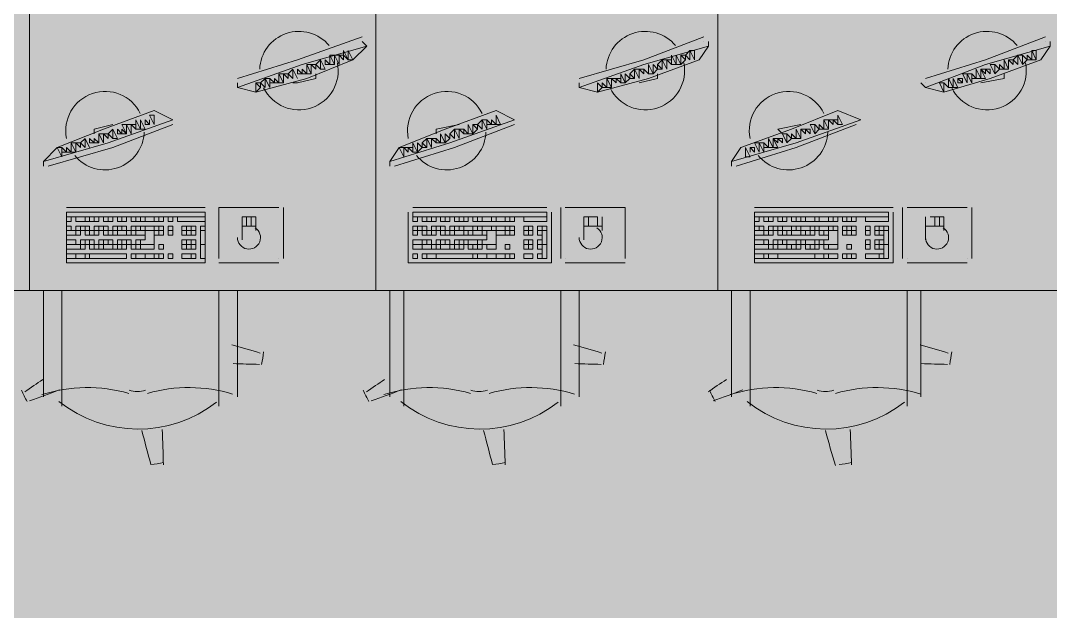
# Model space of a CAD drawing. Header units: millimetres. Extents: x -59 to 47, y 152 to 919.
# Drawn here: x 23.151 to 26.496, y 467.009 to 468.929 of the extents above; entities that cross this region are included whole.
import ezdxf

# ---------------------------------------------------------------- set-up
doc = ezdxf.new("R2010")
doc.units = ezdxf.units.MM
doc.layers.add('PDF_014405$FT-FIXFIT', color=7, linetype='Continuous')
doc.layers.add('PDF_014405$HL-TMP', color=7, linetype='Continuous', true_color=0xe6db59)

msp = doc.modelspace()

# ---------------------------------------------------------------- linework, layer by layer
at = {"layer": 'PDF_014405$FT-FIXFIT', "lineweight": 0}
for points in [[(22.0706, 469.2658), (23.1805, 469.2658), (23.1805, 468.0509), (22.0706, 468.0509)], [(23.1805, 469.2658), (24.3054, 469.2658), (24.3054, 468.0509), (23.1805, 468.0509)], [(24.3054, 469.2658), (25.4153, 469.2658), (25.4153, 468.0509), (24.3054, 468.0509)], [(25.4153, 469.2658), (26.5252, 469.2658), (26.5252, 468.0509), (25.4153, 468.0509)], [(24.2004, 468.8309), (24.2004, 468.8159), (24.2154, 468.8009)], [(24.2154, 468.8309), (24.2154, 468.8009), (24.2304, 468.8009)], [(25.3253, 468.8309), (25.3103, 468.8159), (25.3253, 468.8009)], [(25.3403, 468.8309), (25.3253, 468.8309), (25.3403, 468.8009)], [(26.4352, 468.8309), (26.4352, 468.8159), (26.4352, 468.8009), (26.4502, 468.8009)], [(26.4502, 468.8309), (26.4352, 468.8309), (26.4502, 468.8009)], [(24.1254, 468.8009), (24.1104, 468.7859), (24.1254, 468.7709)], [(24.1254, 468.8009), (24.1254, 468.7709), (24.1404, 468.7709)], [(24.1404, 468.8009), (24.1404, 468.7859), (24.1554, 468.7859)], [(24.1554, 468.8159), (24.1554, 468.8009), (24.1554, 468.7859), (24.1704, 468.7859)], [(24.1704, 468.8159), (24.1554, 468.8159), (24.1704, 468.7859)], [(24.1854, 468.8159), (24.1704, 468.8159), (24.1854, 468.7859), (24.1854, 468.8009)], [(24.2004, 468.8159), (24.1854, 468.8159), (24.2004, 468.8009)], [(25.2353, 468.8009), (25.2203, 468.7859), (25.2353, 468.7709)], [(25.2503, 468.8009), (25.2353, 468.8009), (25.2503, 468.7709)], [(25.2653, 468.8009), (25.2503, 468.8009), (25.2653, 468.7859)], [(25.2653, 468.8159), (25.2653, 468.8009), (25.2653, 468.7859), (25.2803, 468.7859)], [(25.2803, 468.8159), (25.2803, 468.7859), (25.2953, 468.7859)], [(25.2953, 468.8159), (25.2953, 468.7859), (25.3103, 468.8009)], [(25.3103, 468.8159), (25.2953, 468.8159), (25.3103, 468.8009)], [(26.3452, 468.8009), (26.3452, 468.7859), (26.3452, 468.7709), (26.3602, 468.7709)], [(26.3752, 468.8009), (26.3602, 468.8009), (26.3752, 468.7859)], [(26.3902, 468.8159), (26.3752, 468.8009), (26.3902, 468.7859)], [(26.4052, 468.8159), (26.3902, 468.8159), (26.4052, 468.7859)], [(26.4052, 468.8159), (26.4052, 468.7859), (26.4202, 468.8009)], [(26.4202, 468.8159), (26.4202, 468.8009), (26.4352, 468.8009)], [(24.0354, 468.7709), (24.0204, 468.7559), (24.0354, 468.7409)], [(24.0504, 468.7709), (24.0504, 468.7559), (24.0654, 468.7559)], [(24.0654, 468.7709), (24.0654, 468.7559), (24.0804, 468.7559)], [(24.0804, 468.7859), (24.0804, 468.7559), (24.0954, 468.7559)], [(24.0954, 468.7859), (24.0804, 468.7859), (24.0954, 468.7559), (24.0954, 468.7709)], [(24.1104, 468.7859), (24.0954, 468.7859), (24.1104, 468.7709)], [(25.1453, 468.7709), (25.1303, 468.7559), (25.1453, 468.7409)], [(25.1603, 468.7709), (25.1453, 468.7709), (25.1603, 468.7409)], [(25.1753, 468.7709), (25.1603, 468.7709), (25.1753, 468.7559)], [(25.1903, 468.7859), (25.1903, 468.7559), (25.2053, 468.7559)], [(25.2053, 468.7859), (25.2053, 468.7559), (25.2203, 468.7709)], [(25.2203, 468.7859), (25.2203, 468.7709), (25.2353, 468.7709)], [(26.2552, 468.7709), (26.2552, 468.7559), (26.2552, 468.7409), (26.2702, 468.7409)], [(26.2702, 468.7709), (26.2702, 468.7409), (26.2852, 468.7409)], [(26.2852, 468.7709), (26.2702, 468.7709), (26.2852, 468.7559)], [(26.3002, 468.7709), (26.2852, 468.7709), (26.3002, 468.7559)], [(26.3152, 468.7859), (26.3002, 468.7859), (26.3152, 468.7559)], [(26.3152, 468.7859), (26.3152, 468.7559), (26.3302, 468.7709)], [(26.3302, 468.7859), (26.3302, 468.7709), (26.3452, 468.7709)], [(23.9454, 468.7409), (23.9304, 468.7259), (23.9454, 468.7109)], [(23.9604, 468.7409), (23.9454, 468.7409), (23.9604, 468.7109)], [(23.9604, 468.7409), (23.9604, 468.7259), (23.9754, 468.7259)], [(23.9754, 468.7409), (23.9754, 468.7259), (23.9904, 468.7259)], [(23.9904, 468.7559), (23.9904, 468.7259), (24.0054, 468.7259)], [(24.0054, 468.7559), (23.9904, 468.7559), (24.0054, 468.7259), (24.0054, 468.7409)], [(24.0204, 468.7559), (24.0054, 468.7559), (24.0204, 468.7409)], [(25.0553, 468.7409), (25.0553, 468.7259), (25.0553, 468.7109), (25.0703, 468.7109)], [(25.0703, 468.7409), (25.0553, 468.7409), (25.0703, 468.7109)], [(25.0853, 468.7409), (25.0703, 468.7409), (25.0853, 468.7259)], [(25.1003, 468.7409), (25.0853, 468.7409), (25.1003, 468.7259)], [(25.1003, 468.7559), (25.1003, 468.7259), (25.1153, 468.7259)], [(25.1153, 468.7559), (25.1153, 468.7259), (25.1303, 468.7409)], [(25.1303, 468.7559), (25.1303, 468.7409), (25.1453, 468.7409)], [(26.1652, 468.7409), (26.1652, 468.7259), (26.1652, 468.7109), (26.1802, 468.7109)], [(26.1802, 468.7409), (26.1802, 468.7109), (26.1952, 468.7109)], [(26.1952, 468.7409), (26.1952, 468.7259), (26.2102, 468.7259)], [(26.2102, 468.7409), (26.1952, 468.7409), (26.2102, 468.7259)], [(26.2252, 468.7559), (26.2102, 468.7559), (26.2252, 468.7259)], [(26.2402, 468.7559), (26.2252, 468.7559), (26.2402, 468.7259), (26.2402, 468.7409)], [(26.2402, 468.7559), (26.2402, 468.7409), (26.2552, 468.7409)], [(23.9154, 468.7259), (23.9154, 468.6959), (23.9304, 468.7109)], [(23.9304, 468.7259), (23.9154, 468.7259), (23.9304, 468.7109)], [(25.0253, 468.7259), (25.0253, 468.6959), (25.0403, 468.7109)], [(25.0403, 468.7259), (25.0403, 468.7109), (25.0553, 468.7109)], [(26.1502, 468.7259), (26.1352, 468.7259), (26.1502, 468.6959), (26.1502, 468.7109)], [(23.5254, 468.5759), (23.5404, 468.5759), (23.5254, 468.6059), (23.5254, 468.5909)], [(23.5404, 468.5759), (23.5554, 468.5759), (23.5404, 468.6059)], [(23.5554, 468.5909), (23.5704, 468.5909), (23.5554, 468.6059)], [(23.5854, 468.5909), (23.5854, 468.6209), (23.5704, 468.6209)], [(24.6504, 468.5759), (24.6504, 468.6059), (24.6354, 468.5909)], [(24.6653, 468.5759), (24.6653, 468.6059), (24.6504, 468.6059)], [(24.6653, 468.5909), (24.6803, 468.5909), (24.6653, 468.6059)], [(24.6803, 468.5909), (24.6953, 468.5909), (24.6803, 468.6059)], [(24.6953, 468.5909), (24.7103, 468.5909), (24.6953, 468.6209)], [(25.7753, 468.5759), (25.7753, 468.6059), (25.7603, 468.6059)], [(25.7603, 468.5759), (25.7753, 468.5759), (25.7603, 468.6059), (25.7603, 468.5909)], [(25.7903, 468.5909), (25.7903, 468.6059), (25.7753, 468.6059)], [(25.8052, 468.5909), (25.8052, 468.6059), (25.7903, 468.6059)], [(25.8052, 468.5909), (25.8202, 468.5909), (25.8052, 468.6209)], [(23.4205, 468.5309), (23.4205, 468.5459), (23.4205, 468.5609), (23.4055, 468.5609)], [(23.4355, 468.5459), (23.4355, 468.5609), (23.4205, 468.5609)], [(23.4505, 468.5459), (23.4505, 468.5759), (23.4355, 468.5609)], [(23.4505, 468.5459), (23.4655, 468.5459), (23.4505, 468.5759)], [(23.4655, 468.5609), (23.4805, 468.5609), (23.4655, 468.5759)], [(23.4955, 468.5609), (23.4955, 468.5909), (23.4805, 468.5909)], [(23.4805, 468.5609), (23.4955, 468.5609), (23.4805, 468.5759)], [(23.5104, 468.5609), (23.5104, 468.5759), (23.5104, 468.5909), (23.4955, 468.5909)], [(23.5254, 468.5759), (23.5254, 468.5909), (23.5104, 468.5909)], [(24.5154, 468.5309), (24.5304, 468.5309), (24.5154, 468.5609)], [(24.5304, 468.5309), (24.5454, 468.5459), (24.5304, 468.5609)], [(24.5604, 468.5459), (24.5604, 468.5759), (24.5454, 468.5609)], [(24.5754, 468.5459), (24.5754, 468.5759), (24.5604, 468.5759)], [(24.5904, 468.5609), (24.5904, 468.5759), (24.5754, 468.5759)], [(24.5904, 468.5609), (24.6054, 468.5609), (24.5904, 468.5759)], [(24.6054, 468.5609), (24.6204, 468.5609), (24.6054, 468.5909)], [(24.6354, 468.5759), (24.6354, 468.5909), (24.6204, 468.5909)], [(24.6204, 468.5609), (24.6354, 468.5759), (24.6204, 468.5909)], [(25.6403, 468.5309), (25.6403, 468.5609), (25.6253, 468.5609)], [(25.6403, 468.5309), (25.6553, 468.5459), (25.6403, 468.5609)], [(25.6553, 468.5459), (25.6703, 468.5459), (25.6553, 468.5609)], [(25.6703, 468.5459), (25.6853, 468.5459), (25.6703, 468.5759), (25.6703, 468.5609)], [(25.7003, 468.5609), (25.7003, 468.5759), (25.6853, 468.5759)], [(25.7153, 468.5609), (25.7153, 468.5759), (25.7003, 468.5759)], [(25.7303, 468.5609), (25.7303, 468.5909), (25.7153, 468.5909)], [(25.7303, 468.5609), (25.7453, 468.5759), (25.7303, 468.5909)], [(25.7453, 468.5759), (25.7603, 468.5759), (25.7453, 468.5909)], [(23.3305, 468.5009), (23.3305, 468.5159), (23.3305, 468.5309), (23.3155, 468.5309)], [(23.3155, 468.5009), (23.3305, 468.5009), (23.3155, 468.5309)], [(23.3455, 468.5159), (23.3455, 468.5309), (23.3305, 468.5309)], [(23.3605, 468.5159), (23.3605, 468.5459), (23.3455, 468.5309)], [(23.3755, 468.5309), (23.3905, 468.5309), (23.3755, 468.5459)], [(23.3905, 468.5309), (23.4055, 468.5309), (23.3905, 468.5459)], [(24.4254, 468.5009), (24.4404, 468.5009), (24.4254, 468.5309)], [(24.4404, 468.5009), (24.4554, 468.5159), (24.4404, 468.5309)], [(24.4704, 468.5159), (24.4704, 468.5459), (24.4554, 468.5309)], [(24.4554, 468.5159), (24.4704, 468.5159), (24.4554, 468.5309)], [(24.4854, 468.5159), (24.4854, 468.5459), (24.4704, 468.5459)], [(24.5004, 468.5309), (24.5004, 468.5459), (24.4854, 468.5459)], [(24.5004, 468.5309), (24.5154, 468.5309), (24.5004, 468.5459)], [(25.5503, 468.5009), (25.5503, 468.5309), (25.5353, 468.5309)], [(25.5653, 468.5009), (25.5653, 468.5159), (25.5653, 468.5309), (25.5503, 468.5309)], [(25.5653, 468.5159), (25.5803, 468.5159), (25.5653, 468.5309)], [(25.5803, 468.5159), (25.5953, 468.5159), (25.5803, 468.5459), (25.5803, 468.5309)], [(25.6103, 468.5309), (25.6103, 468.5459), (25.5953, 468.5459)], [(25.5953, 468.5159), (25.6103, 468.5159), (25.5953, 468.5459)], [(25.6253, 468.5309), (25.6253, 468.5459), (25.6103, 468.5459)], [(23.2855, 468.4859), (23.2855, 468.5159), (23.2705, 468.5159)], [(23.2855, 468.5009), (23.3005, 468.5009), (23.2855, 468.5159)], [(23.3005, 468.5009), (23.3155, 468.5009), (23.3005, 468.5159)], [(24.3954, 468.4859), (24.3954, 468.5159), (24.3804, 468.5159)], [(24.4104, 468.5009), (24.4104, 468.5159), (24.3954, 468.5159)], [(24.4254, 468.5009), (24.4254, 468.5159), (24.4104, 468.5159)], [(25.5053, 468.4859), (25.5203, 468.4859), (25.5053, 468.5159)], [(25.5353, 468.5009), (25.5353, 468.5159), (25.5203, 468.5159)], [(23.3005, 468.3059), (23.7504, 468.3059), (23.7504, 468.2909), (23.3005, 468.2909)], [(24.4254, 468.3059), (24.8603, 468.3059), (24.8603, 468.2909), (24.4254, 468.2909)], [(25.5353, 468.3059), (25.9702, 468.3059), (25.9702, 468.2909), (25.5353, 468.2909)], [(23.3005, 468.2759), (23.3155, 468.2759), (23.3155, 468.2909), (23.3005, 468.2909)], [(23.3005, 468.2459), (23.3155, 468.2459), (23.3155, 468.2609), (23.3005, 468.2609)], [(23.3305, 468.2759), (23.3605, 468.2759), (23.3605, 468.2909), (23.3305, 468.2909)], [(23.3305, 468.2459), (23.3455, 468.2459), (23.3455, 468.2609), (23.3305, 468.2609)], [(23.3455, 468.2459), (23.3605, 468.2459), (23.3605, 468.2609), (23.3455, 468.2609)], [(23.3605, 468.2759), (23.3755, 468.2759), (23.3755, 468.2909), (23.3605, 468.2909)], [(23.3605, 468.2459), (23.3755, 468.2459), (23.3755, 468.2609), (23.3605, 468.2609)], [(23.3755, 468.2759), (23.3905, 468.2759), (23.3905, 468.2909), (23.3755, 468.2909)], [(23.3905, 468.2759), (23.4055, 468.2759), (23.4055, 468.2909), (23.3905, 468.2909)], [(23.3905, 468.2459), (23.4055, 468.2459), (23.4055, 468.2609), (23.3905, 468.2609)], [(23.4055, 468.2459), (23.4205, 468.2459), (23.4205, 468.2609), (23.4055, 468.2609)], [(23.4205, 468.2759), (23.4355, 468.2759), (23.4355, 468.2909), (23.4205, 468.2909)], [(23.4205, 468.2459), (23.4355, 468.2459), (23.4355, 468.2609), (23.4205, 468.2609)], [(23.4355, 468.2759), (23.4505, 468.2759), (23.4505, 468.2909), (23.4355, 468.2909)], [(23.4505, 468.2459), (23.4655, 468.2459), (23.4655, 468.2609), (23.4505, 468.2609)], [(23.4655, 468.2759), (23.4805, 468.2759), (23.4805, 468.2909), (23.4655, 468.2909)], [(23.4655, 468.2459), (23.4805, 468.2459), (23.4805, 468.2609), (23.4655, 468.2609)], [(23.4805, 468.2759), (23.4955, 468.2759), (23.4955, 468.2909), (23.4805, 468.2909)], [(23.4805, 468.2459), (23.4955, 468.2459), (23.4955, 468.2609), (23.4805, 468.2609)], [(23.5104, 468.2759), (23.5254, 468.2759), (23.5254, 468.2909), (23.5104, 468.2909)], [(23.5104, 468.2459), (23.5254, 468.2459), (23.5254, 468.2609), (23.5104, 468.2609)], [(23.5254, 468.2759), (23.5404, 468.2759), (23.5404, 468.2909), (23.5254, 468.2909)], [(23.5254, 468.2459), (23.5404, 468.2459), (23.5404, 468.2609), (23.5254, 468.2609)], [(23.5404, 468.2759), (23.5554, 468.2759), (23.5554, 468.2909), (23.5404, 468.2909)], [(23.5404, 468.2459), (23.5554, 468.2459), (23.5554, 468.2609), (23.5404, 468.2609)], [(23.5554, 468.2759), (23.5854, 468.2759), (23.5854, 468.2909), (23.5554, 468.2909)], [(23.5554, 468.2459), (23.5854, 468.2459), (23.5854, 468.2609), (23.5554, 468.2609)], [(23.5854, 468.2759), (23.6004, 468.2759), (23.6004, 468.2909), (23.5854, 468.2909)], [(23.5854, 468.2459), (23.6004, 468.2459), (23.6004, 468.2609), (23.5854, 468.2609)], [(23.6004, 468.2759), (23.6154, 468.2759), (23.6154, 468.2909), (23.6004, 468.2909)], [(23.6004, 468.2459), (23.6154, 468.2459), (23.6154, 468.2609), (23.6004, 468.2609)], [(23.6304, 468.2759), (23.6454, 468.2759), (23.6454, 468.2909), (23.6304, 468.2909)], [(23.6304, 468.2459), (23.6454, 468.2459), (23.6454, 468.2609), (23.6304, 468.2609)], [(23.6604, 468.2909), (23.7504, 468.2909), (23.7504, 468.2759), (23.6604, 468.2759)], [(23.6754, 468.2459), (23.6904, 468.2459), (23.6904, 468.2609), (23.6754, 468.2609)], [(23.6904, 468.2459), (23.7054, 468.2459), (23.7054, 468.2609), (23.6904, 468.2609)], [(23.7054, 468.2459), (23.7204, 468.2459), (23.7204, 468.2609), (23.7054, 468.2609)], [(23.7354, 468.2459), (23.7504, 468.2459), (23.7504, 468.2609), (23.7354, 468.2609)], [(24.4254, 468.2759), (24.4404, 468.2759), (24.4404, 468.2909), (24.4254, 468.2909)], [(24.4254, 468.2459), (24.4404, 468.2459), (24.4404, 468.2609), (24.4254, 468.2609)], [(24.4404, 468.2459), (24.4554, 468.2459), (24.4554, 468.2609), (24.4404, 468.2609)], [(24.4554, 468.2759), (24.4704, 468.2759), (24.4704, 468.2909), (24.4554, 468.2909)], [(24.4554, 468.2459), (24.4704, 468.2459), (24.4704, 468.2609), (24.4554, 468.2609)], [(24.4704, 468.2759), (24.4854, 468.2759), (24.4854, 468.2909), (24.4704, 468.2909)], [(24.4854, 468.2759), (24.5004, 468.2759), (24.5004, 468.2909), (24.4854, 468.2909)], [(24.4854, 468.2459), (24.5004, 468.2459), (24.5004, 468.2609), (24.4854, 468.2609)], [(24.5004, 468.2459), (24.5154, 468.2459), (24.5154, 468.2609), (24.5004, 468.2609)], [(24.5154, 468.2759), (24.5304, 468.2759), (24.5304, 468.2909), (24.5154, 468.2909)], [(24.5154, 468.2459), (24.5304, 468.2459), (24.5304, 468.2609), (24.5154, 468.2609)], [(24.5304, 468.2759), (24.5454, 468.2759), (24.5454, 468.2909), (24.5304, 468.2909)], [(24.5454, 468.2459), (24.5604, 468.2459), (24.5604, 468.2609), (24.5454, 468.2609)], [(24.5604, 468.2759), (24.5754, 468.2759), (24.5754, 468.2909), (24.5604, 468.2909)], [(24.5604, 468.2459), (24.5754, 468.2459), (24.5754, 468.2609), (24.5604, 468.2609)], [(24.5754, 468.2759), (24.5904, 468.2759), (24.5904, 468.2909), (24.5754, 468.2909)], [(24.5754, 468.2459), (24.5904, 468.2459), (24.5904, 468.2609), (24.5754, 468.2609)], [(24.5904, 468.2759), (24.6054, 468.2759), (24.6054, 468.2909), (24.5904, 468.2909)], [(24.5904, 468.2459), (24.6204, 468.2459), (24.6204, 468.2609), (24.5904, 468.2609)], [(24.6204, 468.2759), (24.6354, 468.2759), (24.6354, 468.2909), (24.6204, 468.2909)], [(24.6204, 468.2459), (24.6354, 468.2459), (24.6354, 468.2609), (24.6204, 468.2609)], [(24.6354, 468.2759), (24.6504, 468.2759), (24.6504, 468.2909), (24.6354, 468.2909)], [(24.6354, 468.2459), (24.6504, 468.2459), (24.6504, 468.2609), (24.6354, 468.2609)], [(24.6504, 468.2759), (24.6803, 468.2759), (24.6803, 468.2909), (24.6504, 468.2909)], [(24.6504, 468.2459), (24.6803, 468.2459), (24.6803, 468.2609), (24.6504, 468.2609)], [(24.6803, 468.2759), (24.6953, 468.2759), (24.6953, 468.2909), (24.6803, 468.2909)], [(24.6803, 468.2459), (24.6953, 468.2459), (24.6953, 468.2609), (24.6803, 468.2609)], [(24.6953, 468.2759), (24.7253, 468.2759), (24.7253, 468.2909), (24.6953, 468.2909)], [(24.6953, 468.2459), (24.7253, 468.2459), (24.7253, 468.2609), (24.6953, 468.2609)], [(24.7253, 468.2759), (24.7403, 468.2759), (24.7403, 468.2909), (24.7253, 468.2909)], [(24.7253, 468.2459), (24.7403, 468.2459), (24.7403, 468.2609), (24.7253, 468.2609)], [(24.7403, 468.2759), (24.7553, 468.2759), (24.7553, 468.2909), (24.7403, 468.2909)], [(24.7403, 468.2459), (24.7553, 468.2459), (24.7553, 468.2609), (24.7403, 468.2609)], [(24.7853, 468.2909), (24.8603, 468.2909), (24.8603, 468.2759), (24.7853, 468.2759)], [(24.7853, 468.2459), (24.8003, 468.2459), (24.8003, 468.2609), (24.7853, 468.2609)], [(24.8003, 468.2459), (24.8153, 468.2459), (24.8153, 468.2609), (24.8003, 468.2609)], [(24.8303, 468.2459), (24.8453, 468.2459), (24.8453, 468.2609), (24.8303, 468.2609)], [(24.8453, 468.2459), (24.8603, 468.2459), (24.8603, 468.2609), (24.8453, 468.2609)], [(25.5353, 468.2759), (25.5503, 468.2759), (25.5503, 468.2909), (25.5353, 468.2909)], [(25.5353, 468.2459), (25.5503, 468.2459), (25.5503, 468.2609), (25.5353, 468.2609)], [(25.5503, 468.2459), (25.5653, 468.2459), (25.5653, 468.2609), (25.5503, 468.2609)], [(25.5653, 468.2759), (25.5803, 468.2759), (25.5803, 468.2909), (25.5653, 468.2909)], [(25.5803, 468.2759), (25.5953, 468.2759), (25.5953, 468.2909), (25.5803, 468.2909)], [(25.5803, 468.2459), (25.5953, 468.2459), (25.5953, 468.2609), (25.5803, 468.2609)], [(25.5953, 468.2459), (25.6103, 468.2459), (25.6103, 468.2609), (25.5953, 468.2609)], [(25.6103, 468.2759), (25.6253, 468.2759), (25.6253, 468.2909), (25.6103, 468.2909)], [(25.6103, 468.2459), (25.6253, 468.2459), (25.6253, 468.2609), (25.6103, 468.2609)], [(25.6253, 468.2759), (25.6403, 468.2759), (25.6403, 468.2909), (25.6253, 468.2909)], [(25.6253, 468.2459), (25.6553, 468.2459), (25.6553, 468.2609), (25.6253, 468.2609)], [(25.6553, 468.2759), (25.6703, 468.2759), (25.6703, 468.2909), (25.6553, 468.2909)], [(25.6553, 468.2459), (25.6703, 468.2459), (25.6703, 468.2609), (25.6553, 468.2609)], [(25.6703, 468.2759), (25.6853, 468.2759), (25.6853, 468.2909), (25.6703, 468.2909)], [(25.6703, 468.2459), (25.6853, 468.2459), (25.6853, 468.2609), (25.6703, 468.2609)], [(25.6853, 468.2759), (25.7003, 468.2759), (25.7003, 468.2909), (25.6853, 468.2909)], [(25.6853, 468.2459), (25.7153, 468.2459), (25.7153, 468.2609), (25.6853, 468.2609)], [(25.7003, 468.2759), (25.7303, 468.2759), (25.7303, 468.2909), (25.7003, 468.2909)], [(25.7153, 468.2459), (25.7303, 468.2459), (25.7303, 468.2609), (25.7153, 468.2609)], [(25.7303, 468.2759), (25.7453, 468.2759), (25.7453, 468.2909), (25.7303, 468.2909)], [(25.7303, 468.2459), (25.7453, 468.2459), (25.7453, 468.2609), (25.7303, 468.2609)], [(25.7453, 468.2759), (25.7753, 468.2759), (25.7753, 468.2909), (25.7453, 468.2909)], [(25.7453, 468.2459), (25.7753, 468.2459), (25.7753, 468.2609), (25.7453, 468.2609)], [(25.7753, 468.2759), (25.7903, 468.2759), (25.7903, 468.2909), (25.7753, 468.2909)], [(25.7753, 468.2459), (25.7903, 468.2459), (25.7903, 468.2609), (25.7753, 468.2609)], [(25.7903, 468.2759), (25.8052, 468.2759), (25.8052, 468.2909), (25.7903, 468.2909)], [(25.7903, 468.2459), (25.8052, 468.2459), (25.8052, 468.2609), (25.7903, 468.2609)], [(25.8202, 468.2759), (25.8352, 468.2759), (25.8352, 468.2909), (25.8202, 468.2909)], [(25.8202, 468.2459), (25.8352, 468.2459), (25.8352, 468.2609), (25.8202, 468.2609)], [(25.8352, 468.2759), (25.8502, 468.2759), (25.8502, 468.2909), (25.8352, 468.2909)], [(25.8352, 468.2459), (25.8502, 468.2459), (25.8502, 468.2609), (25.8352, 468.2609)], [(25.8502, 468.2759), (25.8652, 468.2759), (25.8652, 468.2909), (25.8502, 468.2909)], [(25.8502, 468.2459), (25.8652, 468.2459), (25.8652, 468.2609), (25.8502, 468.2609)], [(25.8952, 468.2909), (25.9702, 468.2909), (25.9702, 468.2759), (25.8952, 468.2759)], [(25.8952, 468.2459), (25.9102, 468.2459), (25.9102, 468.2609), (25.8952, 468.2609)], [(25.9252, 468.2459), (25.9402, 468.2459), (25.9402, 468.2609), (25.9252, 468.2609)], [(25.9402, 468.2459), (25.9552, 468.2459), (25.9552, 468.2609), (25.9402, 468.2609)], [(25.9552, 468.2459), (25.9702, 468.2459), (25.9702, 468.2609), (25.9552, 468.2609)], [(23.3005, 468.2309), (23.3305, 468.2309), (23.3305, 468.2459), (23.3005, 468.2459)], [(23.3305, 468.2309), (23.3455, 468.2309), (23.3455, 468.2459), (23.3305, 468.2459)], [(23.3605, 468.2309), (23.3755, 468.2309), (23.3755, 468.2459), (23.3605, 468.2459)], [(23.3755, 468.2309), (23.3905, 468.2309), (23.3905, 468.2459), (23.3755, 468.2459)], [(23.3905, 468.2309), (23.4055, 468.2309), (23.4055, 468.2459), (23.3905, 468.2459)], [(23.4205, 468.2309), (23.4355, 468.2309), (23.4355, 468.2459), (23.4205, 468.2459)], [(23.4355, 468.2309), (23.4505, 468.2309), (23.4505, 468.2459), (23.4355, 468.2459)], [(23.4505, 468.2309), (23.4655, 468.2309), (23.4655, 468.2459), (23.4505, 468.2459)], [(23.4655, 468.2309), (23.4955, 468.2309), (23.4955, 468.2459), (23.4655, 468.2459)], [(23.4955, 468.2309), (23.5104, 468.2309), (23.5104, 468.2459), (23.4955, 468.2459)], [(23.5104, 468.2309), (23.5254, 468.2309), (23.5254, 468.2459), (23.5104, 468.2459)], [(23.5254, 468.2309), (23.5554, 468.2309), (23.5554, 468.2459), (23.5254, 468.2459)], [(23.5554, 468.2009), (23.5854, 468.2009), (23.5854, 468.2459), (23.5554, 468.2459), (23.5554, 468.2159), (23.5404, 468.2159), (23.5404, 468.2009)], [(23.5854, 468.2309), (23.6004, 468.2309), (23.6004, 468.2459), (23.5854, 468.2459)], [(23.6004, 468.2309), (23.6154, 468.2309), (23.6154, 468.2459), (23.6004, 468.2459)], [(23.6304, 468.2309), (23.6454, 468.2309), (23.6454, 468.2459), (23.6304, 468.2459)], [(23.6754, 468.2309), (23.6904, 468.2309), (23.6904, 468.2459), (23.6754, 468.2459)], [(23.6904, 468.2309), (23.7054, 468.2309), (23.7054, 468.2459), (23.6904, 468.2459)], [(23.7054, 468.2309), (23.7204, 468.2309), (23.7204, 468.2459), (23.7054, 468.2459)], [(23.7354, 468.2009), (23.7504, 468.2009), (23.7504, 468.2459), (23.7354, 468.2459)], [(24.4254, 468.2309), (24.4404, 468.2309), (24.4404, 468.2459), (24.4254, 468.2459)], [(24.4554, 468.2309), (24.4704, 468.2309), (24.4704, 468.2459), (24.4554, 468.2459)], [(24.4704, 468.2309), (24.4854, 468.2309), (24.4854, 468.2459), (24.4704, 468.2459)], [(24.4854, 468.2309), (24.5004, 468.2309), (24.5004, 468.2459), (24.4854, 468.2459)], [(24.5154, 468.2309), (24.5304, 468.2309), (24.5304, 468.2459), (24.5154, 468.2459)], [(24.5304, 468.2309), (24.5454, 468.2309), (24.5454, 468.2459), (24.5304, 468.2459)], [(24.5454, 468.2309), (24.5604, 468.2309), (24.5604, 468.2459), (24.5454, 468.2459)], [(24.5604, 468.2309), (24.5904, 468.2309), (24.5904, 468.2459), (24.5604, 468.2459)], [(24.5904, 468.2309), (24.6054, 468.2309), (24.6054, 468.2459), (24.5904, 468.2459)], [(24.6054, 468.2309), (24.6204, 468.2309), (24.6204, 468.2459), (24.6054, 468.2459)], [(24.6204, 468.2309), (24.6504, 468.2309), (24.6504, 468.2459), (24.6204, 468.2459)], [(24.6653, 468.2009), (24.6953, 468.2009), (24.6953, 468.2459), (24.6653, 468.2459), (24.6653, 468.2159), (24.6504, 468.2159), (24.6504, 468.2009)], [(24.6504, 468.2309), (24.6653, 468.2309), (24.6653, 468.2459), (24.6504, 468.2459)], [(24.6953, 468.2309), (24.7253, 468.2309), (24.7253, 468.2459), (24.6953, 468.2459)], [(24.7253, 468.2309), (24.7403, 468.2309), (24.7403, 468.2459), (24.7253, 468.2459)], [(24.7403, 468.2309), (24.7553, 468.2309), (24.7553, 468.2459), (24.7403, 468.2459)], [(24.7853, 468.2309), (24.8003, 468.2309), (24.8003, 468.2459), (24.7853, 468.2459)], [(24.8003, 468.2309), (24.8153, 468.2309), (24.8153, 468.2459), (24.8003, 468.2459)], [(24.8303, 468.2309), (24.8453, 468.2309), (24.8453, 468.2459), (24.8303, 468.2459)], [(24.8453, 468.2009), (24.8603, 468.2009), (24.8603, 468.2459), (24.8453, 468.2459)], [(25.5353, 468.2309), (25.5653, 468.2309), (25.5653, 468.2459), (25.5353, 468.2459)], [(25.5653, 468.2309), (25.5803, 468.2309), (25.5803, 468.2459), (25.5653, 468.2459)], [(25.5803, 468.2309), (25.5953, 468.2309), (25.5953, 468.2459), (25.5803, 468.2459)], [(25.6103, 468.2309), (25.6253, 468.2309), (25.6253, 468.2459), (25.6103, 468.2459)], [(25.6253, 468.2309), (25.6403, 468.2309), (25.6403, 468.2459), (25.6253, 468.2459)], [(25.6403, 468.2309), (25.6553, 468.2309), (25.6553, 468.2459), (25.6403, 468.2459)], [(25.6553, 468.2309), (25.6853, 468.2309), (25.6853, 468.2459), (25.6553, 468.2459)], [(25.6853, 468.2309), (25.7003, 468.2309), (25.7003, 468.2459), (25.6853, 468.2459)], [(25.7003, 468.2309), (25.7153, 468.2309), (25.7153, 468.2459), (25.7003, 468.2459)], [(25.7153, 468.2309), (25.7303, 468.2309), (25.7303, 468.2459), (25.7153, 468.2459)], [(25.7453, 468.2309), (25.7603, 468.2309), (25.7603, 468.2459), (25.7453, 468.2459)], [(25.7903, 468.2009), (25.8052, 468.2009), (25.8052, 468.2459), (25.7753, 468.2459), (25.7753, 468.2159), (25.7603, 468.2159), (25.7603, 468.2009)], [(25.7603, 468.2309), (25.7753, 468.2309), (25.7753, 468.2459), (25.7603, 468.2459)], [(25.8202, 468.2309), (25.8352, 468.2309), (25.8352, 468.2459), (25.8202, 468.2459)], [(25.8352, 468.2309), (25.8502, 468.2309), (25.8502, 468.2459), (25.8352, 468.2459)], [(25.8502, 468.2309), (25.8652, 468.2309), (25.8652, 468.2459), (25.8502, 468.2459)], [(25.8952, 468.2309), (25.9102, 468.2309), (25.9102, 468.2459), (25.8952, 468.2459)], [(25.9252, 468.2309), (25.9402, 468.2309), (25.9402, 468.2459), (25.9252, 468.2459)], [(25.9402, 468.2309), (25.9552, 468.2309), (25.9552, 468.2459), (25.9402, 468.2459)], [(25.9552, 468.2009), (25.9702, 468.2009), (25.9702, 468.2459), (25.9552, 468.2459)], [(23.3005, 468.2009), (23.3305, 468.2009), (23.3305, 468.2159), (23.3005, 468.2159)], [(23.3005, 468.1859), (23.3455, 468.1859), (23.3455, 468.2009), (23.3005, 468.2009)], [(23.3455, 468.2009), (23.3605, 468.2009), (23.3605, 468.2159), (23.3455, 468.2159)], [(23.3455, 468.1859), (23.3605, 468.1859), (23.3605, 468.2009), (23.3455, 468.2009)], [(23.3605, 468.2009), (23.3755, 468.2009), (23.3755, 468.2159), (23.3605, 468.2159)], [(23.3755, 468.2009), (23.3905, 468.2009), (23.3905, 468.2159), (23.3755, 468.2159)], [(23.3755, 468.1859), (23.3905, 468.1859), (23.3905, 468.2009), (23.3755, 468.2009)], [(23.3905, 468.1859), (23.4055, 468.1859), (23.4055, 468.2009), (23.3905, 468.2009)], [(23.4055, 468.2009), (23.4205, 468.2009), (23.4205, 468.2159), (23.4055, 468.2159)], [(23.4055, 468.1859), (23.4205, 468.1859), (23.4205, 468.2009), (23.4055, 468.2009)], [(23.4205, 468.2009), (23.4355, 468.2009), (23.4355, 468.2159), (23.4205, 468.2159)], [(23.4205, 468.1859), (23.4505, 468.1859), (23.4505, 468.2009), (23.4205, 468.2009)], [(23.4355, 468.2009), (23.4505, 468.2009), (23.4505, 468.2159), (23.4355, 468.2159)], [(23.4505, 468.1859), (23.4655, 468.1859), (23.4655, 468.2009), (23.4505, 468.2009)], [(23.4655, 468.2009), (23.4805, 468.2009), (23.4805, 468.2159), (23.4655, 468.2159)], [(23.4655, 468.1859), (23.4805, 468.1859), (23.4805, 468.2009), (23.4655, 468.2009)], [(23.4805, 468.2009), (23.4955, 468.2009), (23.4955, 468.2159), (23.4805, 468.2159)], [(23.4805, 468.1859), (23.4955, 468.1859), (23.4955, 468.2009), (23.4805, 468.2009)], [(23.4955, 468.2009), (23.5104, 468.2009), (23.5104, 468.2159), (23.4955, 468.2159)], [(23.5104, 468.1859), (23.5254, 468.1859), (23.5254, 468.2009), (23.5104, 468.2009)], [(23.5254, 468.2009), (23.5404, 468.2009), (23.5404, 468.2159), (23.5254, 468.2159)], [(23.5254, 468.1859), (23.5404, 468.1859), (23.5404, 468.2009), (23.5254, 468.2009)], [(23.5404, 468.1859), (23.5854, 468.1859), (23.5854, 468.2009), (23.5404, 468.2009)], [(23.6004, 468.1859), (23.6154, 468.1859), (23.6154, 468.2009), (23.6004, 468.2009)], [(23.6754, 468.2009), (23.6904, 468.2009), (23.6904, 468.2159), (23.6754, 468.2159)], [(23.6754, 468.1859), (23.6904, 468.1859), (23.6904, 468.2009), (23.6754, 468.2009)], [(23.6904, 468.2009), (23.7054, 468.2009), (23.7054, 468.2159), (23.6904, 468.2159)], [(23.6904, 468.1859), (23.7054, 468.1859), (23.7054, 468.2009), (23.6904, 468.2009)], [(23.7054, 468.2009), (23.7204, 468.2009), (23.7204, 468.2159), (23.7054, 468.2159)], [(23.7054, 468.1859), (23.7204, 468.1859), (23.7204, 468.2009), (23.7054, 468.2009)], [(23.7354, 468.1559), (23.7504, 468.1559), (23.7504, 468.2009), (23.7354, 468.2009)], [(24.4254, 468.2009), (24.4554, 468.2009), (24.4554, 468.2159), (24.4254, 468.2159)], [(24.4254, 468.1859), (24.4554, 468.1859), (24.4554, 468.2009), (24.4254, 468.2009)], [(24.4554, 468.2009), (24.4704, 468.2009), (24.4704, 468.2159), (24.4554, 468.2159)], [(24.4554, 468.1859), (24.4854, 468.1859), (24.4854, 468.2009), (24.4554, 468.2009)], [(24.4704, 468.2009), (24.4854, 468.2009), (24.4854, 468.2159), (24.4704, 468.2159)], [(24.4854, 468.1859), (24.5004, 468.1859), (24.5004, 468.2009), (24.4854, 468.2009)], [(24.5004, 468.2009), (24.5154, 468.2009), (24.5154, 468.2159), (24.5004, 468.2159)], [(24.5004, 468.1859), (24.5154, 468.1859), (24.5154, 468.2009), (24.5004, 468.2009)], [(24.5154, 468.2009), (24.5304, 468.2009), (24.5304, 468.2159), (24.5154, 468.2159)], [(24.5154, 468.1859), (24.5454, 468.1859), (24.5454, 468.2009), (24.5154, 468.2009)], [(24.5304, 468.2009), (24.5454, 468.2009), (24.5454, 468.2159), (24.5304, 468.2159)], [(24.5454, 468.1859), (24.5604, 468.1859), (24.5604, 468.2009), (24.5454, 468.2009)], [(24.5604, 468.2009), (24.5754, 468.2009), (24.5754, 468.2159), (24.5604, 468.2159)], [(24.5604, 468.1859), (24.5754, 468.1859), (24.5754, 468.2009), (24.5604, 468.2009)], [(24.5754, 468.2009), (24.5904, 468.2009), (24.5904, 468.2159), (24.5754, 468.2159)], [(24.5754, 468.1859), (24.5904, 468.1859), (24.5904, 468.2009), (24.5754, 468.2009)], [(24.5904, 468.2009), (24.6054, 468.2009), (24.6054, 468.2159), (24.5904, 468.2159)], [(24.6054, 468.2009), (24.6354, 468.2009), (24.6354, 468.2159), (24.6054, 468.2159)], [(24.6054, 468.1859), (24.6204, 468.1859), (24.6204, 468.2009), (24.6054, 468.2009)], [(24.6204, 468.1859), (24.6354, 468.1859), (24.6354, 468.2009), (24.6204, 468.2009)], [(24.6354, 468.2009), (24.6504, 468.2009), (24.6504, 468.2159), (24.6354, 468.2159)], [(24.6354, 468.1859), (24.6504, 468.1859), (24.6504, 468.2009), (24.6354, 468.2009)], [(24.6653, 468.1859), (24.6953, 468.1859), (24.6953, 468.2009), (24.6653, 468.2009)], [(24.7253, 468.1859), (24.7403, 468.1859), (24.7403, 468.2009), (24.7253, 468.2009)], [(24.7853, 468.2009), (24.8003, 468.2009), (24.8003, 468.2159), (24.7853, 468.2159)], [(24.7853, 468.1859), (24.8003, 468.1859), (24.8003, 468.2009), (24.7853, 468.2009)], [(24.8003, 468.2009), (24.8153, 468.2009), (24.8153, 468.2159), (24.8003, 468.2159)], [(24.8003, 468.1859), (24.8153, 468.1859), (24.8153, 468.2009), (24.8003, 468.2009)], [(24.8303, 468.2009), (24.8453, 468.2009), (24.8453, 468.2159), (24.8303, 468.2159)], [(24.8303, 468.1859), (24.8453, 468.1859), (24.8453, 468.2009), (24.8303, 468.2009)], [(24.8453, 468.1559), (24.8603, 468.1559), (24.8603, 468.2009), (24.8453, 468.2009)], [(25.5353, 468.2009), (25.5653, 468.2009), (25.5653, 468.2159), (25.5353, 468.2159)], [(25.5353, 468.1859), (25.5803, 468.1859), (25.5803, 468.2009), (25.5353, 468.2009)], [(25.5653, 468.2009), (25.5803, 468.2009), (25.5803, 468.2159), (25.5653, 468.2159)], [(25.5803, 468.1859), (25.5953, 468.1859), (25.5953, 468.2009), (25.5803, 468.2009)], [(25.5953, 468.2009), (25.6103, 468.2009), (25.6103, 468.2159), (25.5953, 468.2159)], [(25.5953, 468.1859), (25.6103, 468.1859), (25.6103, 468.2009), (25.5953, 468.2009)], [(25.6103, 468.2009), (25.6253, 468.2009), (25.6253, 468.2159), (25.6103, 468.2159)], [(25.6103, 468.1859), (25.6403, 468.1859), (25.6403, 468.2009), (25.6103, 468.2009)], [(25.6253, 468.2009), (25.6403, 468.2009), (25.6403, 468.2159), (25.6253, 468.2159)], [(25.6403, 468.2009), (25.6703, 468.2009), (25.6703, 468.2159), (25.6403, 468.2159)], [(25.6403, 468.1859), (25.6553, 468.1859), (25.6553, 468.2009), (25.6403, 468.2009)], [(25.6553, 468.1859), (25.6703, 468.1859), (25.6703, 468.2009), (25.6553, 468.2009)], [(25.6703, 468.2009), (25.6853, 468.2009), (25.6853, 468.2159), (25.6703, 468.2159)], [(25.6703, 468.1859), (25.6853, 468.1859), (25.6853, 468.2009), (25.6703, 468.2009)], [(25.6853, 468.2009), (25.7003, 468.2009), (25.7003, 468.2159), (25.6853, 468.2159)], [(25.7003, 468.2009), (25.7303, 468.2009), (25.7303, 468.2159), (25.7003, 468.2159)], [(25.7003, 468.1859), (25.7153, 468.1859), (25.7153, 468.2009), (25.7003, 468.2009)], [(25.7153, 468.1859), (25.7303, 468.1859), (25.7303, 468.2009), (25.7153, 468.2009)], [(25.7303, 468.2009), (25.7453, 468.2009), (25.7453, 468.2159), (25.7303, 468.2159)], [(25.7303, 468.1859), (25.7453, 468.1859), (25.7453, 468.2009), (25.7303, 468.2009)], [(25.7453, 468.2009), (25.7603, 468.2009), (25.7603, 468.2159), (25.7453, 468.2159)], [(25.7603, 468.1859), (25.7753, 468.1859), (25.7753, 468.2009), (25.7603, 468.2009)], [(25.7753, 468.1859), (25.8052, 468.1859), (25.8052, 468.2009), (25.7753, 468.2009)], [(25.8352, 468.1859), (25.8502, 468.1859), (25.8502, 468.2009), (25.8352, 468.2009)], [(25.8952, 468.2009), (25.9102, 468.2009), (25.9102, 468.2159), (25.8952, 468.2159)], [(25.8952, 468.1859), (25.9102, 468.1859), (25.9102, 468.2009), (25.8952, 468.2009)], [(25.9252, 468.2009), (25.9402, 468.2009), (25.9402, 468.2159), (25.9252, 468.2159)], [(25.9252, 468.1859), (25.9402, 468.1859), (25.9402, 468.2009), (25.9252, 468.2009)], [(25.9402, 468.2009), (25.9552, 468.2009), (25.9552, 468.2159), (25.9402, 468.2159)], [(25.9402, 468.1859), (25.9552, 468.1859), (25.9552, 468.2009), (25.9402, 468.2009)], [(25.9552, 468.1559), (25.9702, 468.1559), (25.9702, 468.2009), (25.9552, 468.2009)], [(23.3005, 468.1559), (23.3305, 468.1559), (23.3305, 468.1709), (23.3005, 468.1709)], [(23.3305, 468.1559), (23.3605, 468.1559), (23.3605, 468.1709), (23.3305, 468.1709)], [(23.3605, 468.1559), (23.3755, 468.1559), (23.3755, 468.1709), (23.3605, 468.1709)], [(23.3755, 468.1559), (23.4955, 468.1559), (23.4955, 468.1709), (23.3755, 468.1709)], [(23.5254, 468.1559), (23.5104, 468.1559), (23.5104, 468.1709), (23.5254, 468.1709)], [(23.5554, 468.1559), (23.5254, 468.1559), (23.5254, 468.1709), (23.5554, 468.1709)], [(23.5854, 468.1559), (23.5554, 468.1559), (23.5554, 468.1709), (23.5854, 468.1709)], [(23.5854, 468.1559), (23.6004, 468.1559), (23.6004, 468.1709), (23.5854, 468.1709)], [(23.6004, 468.1559), (23.6154, 468.1559), (23.6154, 468.1709), (23.6004, 468.1709)], [(23.6304, 468.1559), (23.6454, 468.1559), (23.6454, 468.1709), (23.6304, 468.1709)], [(23.6754, 468.1559), (23.7054, 468.1559), (23.7054, 468.1709), (23.6754, 468.1709)], [(23.7054, 468.1559), (23.7204, 468.1559), (23.7204, 468.1709), (23.7054, 468.1709)], [(24.4254, 468.1559), (24.4404, 468.1559), (24.4404, 468.1709), (24.4254, 468.1709)], [(24.4554, 468.1559), (24.4704, 468.1559), (24.4704, 468.1709), (24.4554, 468.1709)], [(24.4704, 468.1559), (24.5004, 468.1559), (24.5004, 468.1709), (24.4704, 468.1709)], [(24.5004, 468.1559), (24.6204, 468.1559), (24.6204, 468.1709), (24.5004, 468.1709)], [(24.6354, 468.1559), (24.6204, 468.1559), (24.6204, 468.1709), (24.6354, 468.1709)], [(24.6653, 468.1559), (24.6354, 468.1559), (24.6354, 468.1709), (24.6653, 468.1709)], [(24.6953, 468.1559), (24.6653, 468.1559), (24.6653, 468.1709), (24.6953, 468.1709)], [(24.6953, 468.1559), (24.7253, 468.1559), (24.7253, 468.1709), (24.6953, 468.1709)], [(24.7253, 468.1559), (24.7403, 468.1559), (24.7403, 468.1709), (24.7253, 468.1709)], [(24.7403, 468.1559), (24.7553, 468.1559), (24.7553, 468.1709), (24.7403, 468.1709)], [(24.7853, 468.1559), (24.8153, 468.1559), (24.8153, 468.1709), (24.7853, 468.1709)], [(24.8303, 468.1559), (24.8453, 468.1559), (24.8453, 468.1709), (24.8303, 468.1709)], [(25.5353, 468.1559), (25.5653, 468.1559), (25.5653, 468.1709), (25.5353, 468.1709)], [(25.5653, 468.1559), (25.5803, 468.1559), (25.5803, 468.1709), (25.5653, 468.1709)], [(25.5803, 468.1559), (25.6103, 468.1559), (25.6103, 468.1709), (25.5803, 468.1709)], [(25.6103, 468.1559), (25.7303, 468.1559), (25.7303, 468.1709), (25.6103, 468.1709)], [(25.7603, 468.1559), (25.7303, 468.1559), (25.7303, 468.1709), (25.7603, 468.1709)], [(25.7753, 468.1559), (25.7603, 468.1559), (25.7603, 468.1709), (25.7753, 468.1709)], [(25.8052, 468.1559), (25.7753, 468.1559), (25.7753, 468.1709), (25.8052, 468.1709)], [(25.8202, 468.1559), (25.8352, 468.1559), (25.8352, 468.1709), (25.8202, 468.1709)], [(25.8352, 468.1559), (25.8502, 468.1559), (25.8502, 468.1709), (25.8352, 468.1709)], [(25.8502, 468.1559), (25.8652, 468.1559), (25.8652, 468.1709), (25.8502, 468.1709)], [(25.8952, 468.1559), (25.9402, 468.1559), (25.9402, 468.1709), (25.8952, 468.1709)], [(25.9402, 468.1559), (25.9552, 468.1559), (25.9552, 468.1709), (25.9402, 468.1709)]]:
    msp.add_lwpolyline(points, close=True, dxfattribs=at)
for points in [[(24.2604, 468.8759), (24.0504, 468.8009), (23.8554, 468.7409)], [(25.3703, 468.8759), (25.1753, 468.8009), (24.9653, 468.7409)], [(26.4802, 468.8759), (26.2852, 468.8009), (26.0902, 468.7409)], [(23.8554, 468.7109), (23.9154, 468.6959), (24.0804, 468.7409), (24.2304, 468.8009), (24.2754, 468.8459), (24.2604, 468.8609)], [(24.2754, 468.8459), (24.0654, 468.7859), (23.8554, 468.7109), (23.8554, 468.7259)], [(24.9653, 468.7109), (25.0253, 468.6959), (25.1903, 468.7409), (25.3553, 468.8009), (25.3853, 468.8459), (25.3853, 468.8609)], [(25.3853, 468.8459), (25.1753, 468.7859), (24.9653, 468.7109), (24.9653, 468.7259)], [(25.3703, 468.8609), (25.3703, 468.8609)], [(26.4952, 468.8459), (26.2852, 468.7859), (26.0902, 468.7109), (26.0752, 468.7259)], [(26.0902, 468.7109), (26.1502, 468.6959), (26.3002, 468.7409), (26.4652, 468.8009), (26.4952, 468.8459), (26.4952, 468.8609)], [(26.4802, 468.8609), (26.4802, 468.8609)], [(26.3602, 468.8009), (26.3602, 468.7709), (26.3602, 468.8009)], [(24.0354, 468.7709), (24.0504, 468.7409), (24.0354, 468.7709)], [(25.1753, 468.7709), (25.1903, 468.7559), (25.1753, 468.7709)], [(24.1104, 468.7559), (24.1104, 468.7409), (24.0504, 468.7259), (24.0354, 468.7259)], [(25.2203, 468.7559), (25.2203, 468.7409), (25.1603, 468.7259)], [(26.3452, 468.7559), (26.3452, 468.7409), (26.2702, 468.7259)], [(24.9803, 468.7259), (24.9803, 468.7259)], [(26.0902, 468.7259), (26.0902, 468.7259)], [(26.1502, 468.7259), (26.1652, 468.7109), (26.1502, 468.7259)], [(23.2255, 468.4709), (23.4355, 468.5309), (23.6454, 468.6059), (23.5854, 468.6359), (23.4205, 468.5759), (23.2705, 468.5159), (23.2255, 468.4709), (23.2255, 468.4559)], [(24.3504, 468.4709), (24.5454, 468.5309), (24.7553, 468.6059), (24.6953, 468.6359), (24.5304, 468.5759), (24.3804, 468.5159), (24.3504, 468.4709), (24.3504, 468.4559)], [(25.4603, 468.4709), (25.6703, 468.5309), (25.8802, 468.6059), (25.8052, 468.6359), (25.6553, 468.5759), (25.4903, 468.5159), (25.4603, 468.4709), (25.4603, 468.4559)], [(23.5704, 468.5909), (23.5704, 468.6059), (23.5704, 468.5909)], [(23.6454, 468.6059), (23.6454, 468.6059)], [(24.7553, 468.6059), (24.7553, 468.6059)], [(25.8802, 468.6059), (25.8802, 468.6059)], [(23.2405, 468.4559), (23.4505, 468.5159), (23.6454, 468.5909)], [(23.3905, 468.5609), (23.3905, 468.5759), (23.4505, 468.5909)], [(23.4055, 468.5309), (23.4055, 468.5609), (23.4055, 468.5309)], [(23.6454, 468.5909), (23.6454, 468.5909)], [(24.3654, 468.4559), (24.5604, 468.5159), (24.7553, 468.5909)], [(24.5004, 468.5609), (24.5004, 468.5759), (24.5754, 468.5909)], [(24.5454, 468.5459), (24.5454, 468.5609), (24.5454, 468.5459)], [(24.7553, 468.5909), (24.7553, 468.5909)], [(25.4753, 468.4559), (25.6703, 468.5159), (25.8652, 468.5909)], [(25.6253, 468.5609), (25.6103, 468.5759), (25.6853, 468.5909)], [(25.6853, 468.5459), (25.6853, 468.5759), (25.6853, 468.5459)], [(25.8652, 468.5909), (25.8652, 468.5909)], [(23.3755, 468.5159), (23.3605, 468.5459), (23.3755, 468.5159)], [(25.5203, 468.5009), (25.5203, 468.5159), (25.5203, 468.5009)], [(23.2405, 468.4559), (23.2405, 468.4559)], [(25.4753, 468.4559), (25.4753, 468.4559)], [(23.7504, 468.3209), (23.3005, 468.3209)], [(23.3005, 468.3059), (23.3005, 468.1409), (23.7504, 468.1409), (23.7504, 468.3059)], [(23.9904, 468.3209), (23.7954, 468.3209), (23.7954, 468.1559)], [(23.9904, 468.3209), (23.9904, 468.3209)], [(24.0054, 468.1559), (24.0054, 468.3209)], [(24.4104, 468.3059), (24.4104, 468.1409), (24.8753, 468.1409), (24.8753, 468.3059)], [(24.8603, 468.3209), (24.4254, 468.3209)], [(24.4254, 468.3059), (24.4254, 468.3059)], [(24.8603, 468.3059), (24.8603, 468.3059)], [(24.9053, 468.3209), (24.9053, 468.1559)], [(25.1153, 468.1559), (25.1153, 468.3209), (24.9203, 468.3209)], [(25.9852, 468.3209), (25.5353, 468.3209)], [(25.5353, 468.3059), (25.5353, 468.1409), (25.9852, 468.1409), (25.9852, 468.3059)], [(26.0152, 468.3209), (26.0152, 468.1559)], [(26.2252, 468.3209), (26.0302, 468.3209)], [(26.2252, 468.3209), (26.2252, 468.3209)], [(26.2402, 468.1559), (26.2402, 468.3209)], [(23.9154, 468.2459), (23.9154, 468.2909), (23.8704, 468.2909), (23.8704, 468.2159)], [(23.8704, 468.2609), (23.9154, 468.2609)], [(23.8854, 468.2609), (23.8854, 468.2909)], [(23.9004, 468.2609), (23.9004, 468.2909)], [(25.0253, 468.2609), (25.0253, 468.2909), (24.9803, 468.2909), (24.9803, 468.2159)], [(24.9803, 468.2609), (25.0403, 468.2609)], [(24.9953, 468.2609), (24.9953, 468.2909)], [(25.0403, 468.2459), (25.0403, 468.2909)], [(26.0902, 468.2909), (26.0902, 468.2159)], [(26.0902, 468.2609), (26.1502, 468.2609)], [(26.1502, 468.2459), (26.1502, 468.2909), (26.1052, 468.2909)], [(26.1202, 468.2609), (26.1202, 468.2909)], [(26.1352, 468.2609), (26.1352, 468.2909)], [(23.7954, 468.1409), (23.9904, 468.1409)], [(23.9904, 468.1559), (23.9904, 468.1559)], [(24.9203, 468.1559), (24.9203, 468.1559)], [(24.9203, 468.1409), (25.1153, 468.1409)], [(25.1153, 468.1559), (25.1153, 468.1559)], [(26.0302, 468.1559), (26.0302, 468.1559)], [(26.0302, 468.1409), (26.2252, 468.1409)], [(26.2252, 468.1559), (26.2252, 468.1559)], [(23.2255, 467.706), (23.2255, 468.0509)], [(23.2855, 468.0509), (23.2855, 467.676)], [(23.7954, 467.676), (23.7954, 468.0509)], [(23.8554, 468.0509), (23.8554, 467.706)], [(24.3504, 467.706), (24.3504, 468.0509)], [(24.3954, 468.0509), (24.3954, 467.676)], [(24.9053, 467.676), (24.9053, 468.0509)], [(24.9653, 468.0509), (24.9653, 467.706)], [(25.4603, 467.706), (25.4603, 468.0509)], [(25.5203, 468.0509), (25.5203, 467.676)], [(26.0302, 467.676), (26.0302, 468.0509)], [(26.0752, 468.0509), (26.0752, 467.706)]]:
    msp.add_lwpolyline(points, dxfattribs=at)
for points in [[(23.5452, 467.5968, 0.008987), (23.5744, 467.4859, 0.025003), (23.6152, 467.4924)], [(24.6552, 467.5968, 0.008987), (24.6844, 467.4859, 0.025003), (24.7251, 467.4924)]]:
    msp.add_lwpolyline(points, format="xyb", dxfattribs=at)
for centre, radius, start, end in [((24.0553, 468.766), 0.1275, 39.5892, 177.984), ((25.1803, 468.766), 0.1275, 39.5892, 177.984), ((26.2902, 468.766), 0.1275, 39.5892, 177.984), ((24.0553, 468.766), 0.1275, 205.9552, 11.6125), ((25.1803, 468.766), 0.1275, 205.9552, 11.6125), ((26.2902, 468.766), 0.1275, 205.9552, 11.6125), ((23.4254, 468.571), 0.1275, 25.9552, 191.6125), ((24.5353, 468.571), 0.1275, 25.9552, 191.6125), ((25.6453, 468.571), 0.1275, 25.9552, 191.6125), ((23.4254, 468.571), 0.1275, 219.5892, 357.984), ((24.5353, 468.571), 0.1275, 219.5892, 357.984), ((25.6453, 468.571), 0.1275, 219.5892, 357.984), ((23.8929, 468.2234), 0.0375, 180.0043, 57.2994), ((25.0028, 468.2234), 0.0375, 180.0043, 57.2994), ((26.1277, 468.2234), 0.0375, 179.9998, 57.3105), ((22.9603, 464.686), 3.3073, 72.9713, 74.6192), ((24.0703, 464.686), 3.3073, 72.9713, 74.6192), ((25.1952, 464.686), 3.3073, 72.9713, 74.6192), ((23.5303, 467.896), 0.4125, 348.1348, 353.8639), ((24.6403, 467.896), 0.4125, 348.1348, 353.8639), ((25.7652, 467.896), 0.4125, 348.1348, 353.8639), ((23.9833, 471.1288), 3.3179, 267.5574, 269.0247), ((25.0932, 471.1288), 3.3179, 267.5574, 269.0247), ((26.2181, 471.1296), 3.3187, 267.5576, 269.0247), ((25.0835, 464.9835), 3.3438, 123.7957, 125.0235), ((26.1934, 464.9835), 3.3438, 123.7957, 125.0235), ((27.3033, 464.9835), 3.3438, 123.7957, 125.0235), ((23.5303, 467.896), 0.4124, 204.1313, 209.8665), ((22.1054, 470.821), 3.3073, 288.9678, 290.7531), ((23.368, 467.2485), 0.4874, 73.9757, 107.6132), ((23.5303, 467.821), 0.0975, 253.9762, 286.0238), ((23.6979, 467.2485), 0.4875, 73.0755, 106.0229), ((24.6403, 467.896), 0.4124, 204.1313, 209.8665), ((23.2153, 470.821), 3.3073, 288.9678, 290.7531), ((24.4779, 467.2485), 0.4874, 73.9757, 107.6132), ((24.6403, 467.821), 0.0975, 253.9762, 286.0238), ((24.8078, 467.2485), 0.4875, 73.0755, 106.0229), ((25.7652, 467.896), 0.4124, 204.1313, 209.8665), ((24.3253, 470.821), 3.3073, 288.9678, 290.7531), ((25.6028, 467.2485), 0.4874, 73.9757, 107.6132), ((25.7652, 467.821), 0.0975, 253.9762, 286.0238), ((25.9327, 467.2485), 0.4875, 73.0757, 106.0227), ((23.5329, 468.0134), 0.4125, 231.4384, 308.0248), ((24.6428, 468.0134), 0.4125, 231.4384, 308.0248), ((25.7677, 468.0134), 0.4125, 231.4387, 308.0245), ((20.3043, 467.4284), 3.3111, 0.9733, 2.965), ((21.4142, 467.4284), 3.3111, 0.9733, 2.965), ((28.9605, 468.4511), 3.3076, 194.969, 197.0287), ((22.5391, 467.4284), 3.3111, 0.9733, 2.965), ((25.7652, 467.896), 0.4125, 276.1361, 281.8652)]:
    msp.add_arc(centre, radius, start, end, dxfattribs=at)
at = {"layer": 'PDF_014405$HL-TMP', "color": 54, "true_color": 0x999900, "transparency": 33554559}
for points in [[(29.8699, 473.8404), (17.9909, 473.8404), (29.8699, 465.2612)], [(17.9909, 473.8404), (29.8699, 465.2612), (17.9909, 465.2612)]]:
    msp.add_solid(points, dxfattribs=at)

doc.saveas('drawing.dxf')
